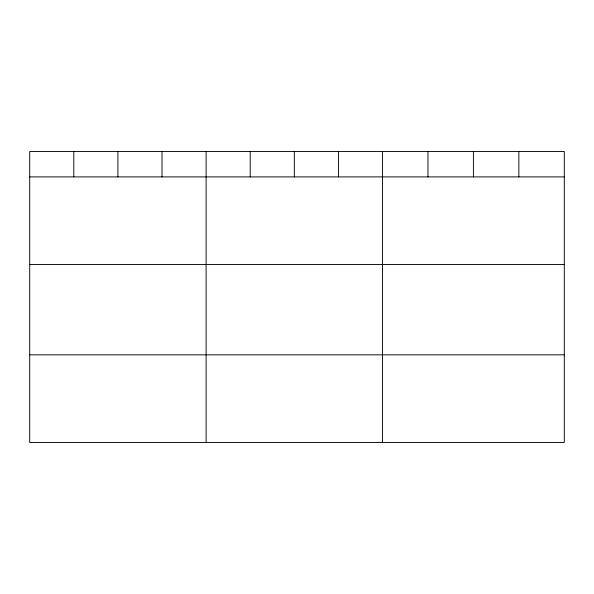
<?xml version="1.0" encoding="UTF-8"?>
<svg xmlns="http://www.w3.org/2000/svg" width="594" height="594" viewBox="0 0 594 594"><rect width="100%" height="100%" fill="white"/><g stroke="black" fill="none" stroke-linecap="round" stroke-linejoin="round"><path stroke-width="0.89" d="M564.3 176.901L564.3 442.478L29.7 442.478L29.7 151.522L564.3 151.522L564.3 176.901L29.7 176.901M29.7 264.538L564.3 264.538M29.7 354.833L564.3 354.833M518.859 151.522L518.859 176.901M473.418 151.522L473.418 176.901M427.977 151.522L427.977 176.901M382.536 151.522L382.536 442.478M338.432 151.522L338.432 176.901M294.327 151.522L294.327 176.901M250.223 151.522L250.223 176.901M206.118 151.522L206.118 442.478M162.013 151.522L162.013 176.901M117.909 151.522L117.909 176.901M73.805 151.522L73.805 176.901"/></g></svg>
